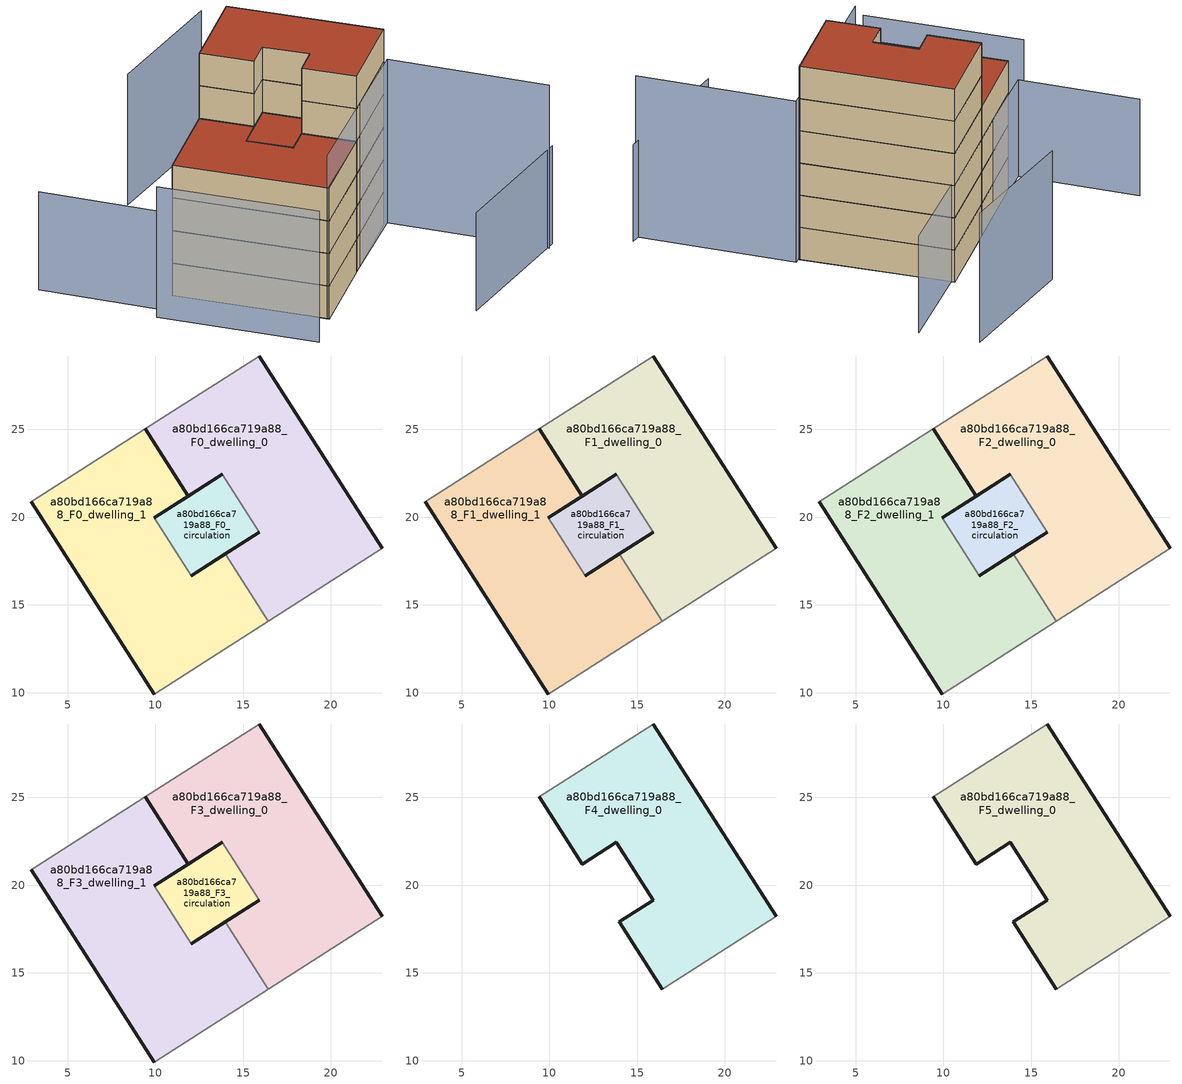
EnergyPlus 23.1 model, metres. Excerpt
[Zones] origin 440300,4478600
a80bd166ca719a88_F0_dwelling_0
 floor ground (EU_floor_Construction): 22.92,18.22 15.91,29.18 9.42,25.03 11.88,21.2 13.83,22.44 15.93,19.15 13.98,17.91 16.44,14.07 z0
 wall outside (EU_wall_Construction): 13.98,17.91 15.93,19.15 / 13.83,22.44 11.88,21.2 9.42,25.03 / 15.91,29.18 22.92,18.22 z0:3
 wall adiabatic (EU_wall_Construction): 22.92,18.22 16.44,14.07 / 9.42,25.03 15.91,29.18 z0:3
 wall to a80bd166ca719a88_F0_dwelling_1 (EU_wall_Construction): 16.44,14.07 13.98,17.91 z0:3
 wall to a80bd166ca719a88_F0_circulation (EU_wall_Construction): 15.93,19.15 13.83,22.44 z0:3
a80bd166ca719a88_F0_dwelling_1
 floor ground (EU_floor_Construction): 16.44,14.07 13.98,17.91 12.04,16.66 9.93,19.95 11.88,21.2 9.42,25.03 2.94,20.88 9.95,9.92 z0
 wall outside (EU_wall_Construction): 12.04,16.66 13.98,17.91 / 9.95,9.92 2.94,20.88 / 9.42,25.03 11.88,21.2 9.93,19.95 z0:3
 wall adiabatic (EU_wall_Construction): 16.44,14.07 9.95,9.92 / 2.94,20.88 9.42,25.03 z0:3
 wall to a80bd166ca719a88_F0_circulation (EU_wall_Construction): 9.93,19.95 12.04,16.66 z0:3
a80bd166ca719a88_F0_circulation
 floor ground (EU_floor_Construction): 15.93,19.15 13.83,22.44 9.93,19.95 12.04,16.66 z0
 wall outside (EU_wall_Construction): 15.93,19.15 12.04,16.66 / 9.93,19.95 13.83,22.44 z0:3
a80bd166ca719a88_F1_dwelling_0
 floor to a80bd166ca719a88_F0_dwelling_0 (EU_floor_Construction): 22.92,18.22 15.91,29.18 9.42,25.03 11.88,21.2 13.82,22.44 15.93,19.15 13.98,17.91 16.44,14.07 z3
 wall outside (EU_wall_Construction): 13.98,17.91 15.93,19.15 / 13.83,22.44 11.88,21.2 9.42,25.03 / 15.91,29.18 22.92,18.22 z3:6
 wall adiabatic (EU_wall_Construction): 22.92,18.22 16.44,14.07 / 9.42,25.03 15.91,29.18 z3:6
 wall to a80bd166ca719a88_F1_dwelling_1 (EU_wall_Construction): 16.44,14.07 13.98,17.91 z3:6
 wall to a80bd166ca719a88_F1_circulation (EU_wall_Construction): 15.93,19.15 13.83,22.44 z3:6
a80bd166ca719a88_F1_dwelling_1
 floor to a80bd166ca719a88_F0_dwelling_1 (EU_floor_Construction): 16.44,14.07 13.98,17.91 12.04,16.66 9.93,19.95 11.88,21.2 9.42,25.03 2.94,20.88 9.95,9.92 z3
 wall outside (EU_wall_Construction): 12.04,16.66 13.98,17.91 / 9.95,9.92 2.94,20.88 / 9.42,25.03 11.88,21.2 9.93,19.95 z3:6
 wall adiabatic (EU_wall_Construction): 16.44,14.07 9.95,9.92 / 2.94,20.88 9.42,25.03 z3:6
 wall to a80bd166ca719a88_F1_circulation (EU_wall_Construction): 9.93,19.95 12.04,16.66 z3:6
a80bd166ca719a88_F1_circulation
 floor to a80bd166ca719a88_F0_circulation (EU_floor_Construction): 15.93,19.15 13.82,22.44 9.93,19.95 12.04,16.66 z3
 wall outside (EU_wall_Construction): 15.93,19.15 12.04,16.66 / 9.93,19.95 13.83,22.44 z3:6
a80bd166ca719a88_F2_dwelling_0
 floor to a80bd166ca719a88_F1_dwelling_0 (EU_floor_Construction): 22.92,18.22 15.91,29.18 9.42,25.03 11.88,21.2 13.82,22.44 15.93,19.15 13.98,17.91 16.44,14.07 z6
 wall outside (EU_wall_Construction): 13.98,17.91 15.93,19.15 / 13.83,22.44 11.88,21.2 9.42,25.03 / 15.91,29.18 22.92,18.22 z6:9
 wall adiabatic (EU_wall_Construction): 22.92,18.22 16.44,14.07 / 9.42,25.03 15.91,29.18 z6:9
 wall to a80bd166ca719a88_F2_dwelling_1 (EU_wall_Construction): 16.44,14.07 13.98,17.91 z6:9
 wall to a80bd166ca719a88_F2_circulation (EU_wall_Construction): 15.93,19.15 13.83,22.44 z6:9
a80bd166ca719a88_F2_dwelling_1
 floor to a80bd166ca719a88_F1_dwelling_1 (EU_floor_Construction): 16.44,14.07 13.98,17.91 12.04,16.66 9.93,19.95 11.88,21.2 9.42,25.03 2.94,20.88 9.95,9.92 z6
 wall outside (EU_wall_Construction): 12.04,16.66 13.98,17.91 / 9.95,9.92 2.94,20.88 / 9.42,25.03 11.88,21.2 9.93,19.95 z6:9
 wall adiabatic (EU_wall_Construction): 16.44,14.07 9.95,9.92 / 2.94,20.88 9.42,25.03 z6:9
 wall to a80bd166ca719a88_F2_circulation (EU_wall_Construction): 9.93,19.95 12.04,16.66 z6:9
a80bd166ca719a88_F2_circulation
 floor to a80bd166ca719a88_F1_circulation (EU_floor_Construction): 15.93,19.15 13.82,22.44 9.93,19.95 12.04,16.66 z6
 wall outside (EU_wall_Construction): 15.93,19.15 12.04,16.66 / 9.93,19.95 13.83,22.44 z6:9
a80bd166ca719a88_F3_dwelling_0
 floor to a80bd166ca719a88_F2_dwelling_0 (EU_floor_Construction): 22.92,18.22 15.91,29.18 9.42,25.03 11.88,21.2 13.82,22.44 15.93,19.15 13.98,17.91 16.44,14.07 z9
 wall outside (EU_wall_Construction): 13.98,17.91 15.93,19.15 / 13.83,22.44 11.88,21.2 9.42,25.03 / 15.91,29.18 22.92,18.22 z9:12
 wall adiabatic (EU_wall_Construction): 22.92,18.22 16.44,14.07 / 9.42,25.03 15.91,29.18 z9:12
 wall to a80bd166ca719a88_F3_dwelling_1 (EU_wall_Construction): 16.44,14.07 13.98,17.91 z9:12
 wall to a80bd166ca719a88_F3_circulation (EU_wall_Construction): 15.93,19.15 13.83,22.44 z9:12
a80bd166ca719a88_F3_dwelling_1
 floor to a80bd166ca719a88_F2_dwelling_1 (EU_floor_Construction): 16.44,14.07 13.98,17.91 12.04,16.66 9.93,19.95 11.88,21.2 9.42,25.03 2.94,20.88 9.95,9.92 z9
 wall outside (EU_wall_Construction): 12.04,16.66 13.98,17.91 / 9.95,9.92 2.94,20.88 / 9.42,25.03 11.88,21.2 9.93,19.95 z9:12
 wall adiabatic (EU_wall_Construction): 16.44,14.07 9.95,9.92 / 2.94,20.88 9.42,25.03 z9:12
 wall to a80bd166ca719a88_F3_circulation (EU_wall_Construction): 9.93,19.95 12.04,16.66 z9:12
 roof outside (EU_roof_Construction): 11.88,21.2 9.93,19.95 12.04,16.66 13.98,17.91 16.44,14.07 9.95,9.92 2.94,20.88 9.42,25.03 z12
a80bd166ca719a88_F3_circulation
 floor to a80bd166ca719a88_F2_circulation (EU_floor_Construction): 15.93,19.15 13.82,22.44 9.93,19.95 12.04,16.66 z9
 wall outside (EU_wall_Construction): 15.93,19.15 12.04,16.66 / 9.93,19.95 13.83,22.44 z9:12
 roof outside (EU_roof_Construction): 13.83,22.44 15.93,19.15 12.04,16.66 9.93,19.95 z12
a80bd166ca719a88_F4_dwelling_0
 floor to a80bd166ca719a88_F3_dwelling_0 (EU_floor_Construction): 22.92,18.22 15.91,29.18 9.42,25.03 11.88,21.2 13.82,22.44 15.93,19.15 13.98,17.91 16.44,14.07 z12
 wall outside (EU_wall_Construction): 16.44,14.07 13.98,17.91 15.93,19.15 13.83,22.44 11.88,21.2 9.42,25.03 / 15.91,29.18 22.92,18.22 z12:15
 wall adiabatic (EU_wall_Construction): 22.92,18.22 16.44,14.07 / 9.42,25.03 15.91,29.18 z12:15
a80bd166ca719a88_F5_dwelling_0
 floor to a80bd166ca719a88_F4_dwelling_0 (EU_floor_Construction): 22.92,18.22 15.91,29.18 9.42,25.03 11.88,21.2 13.82,22.44 15.93,19.15 13.98,17.91 16.44,14.07 z15
 wall outside (EU_wall_Construction): 16.44,14.07 13.98,17.91 15.93,19.15 13.83,22.44 11.88,21.2 9.42,25.03 / 15.91,29.18 22.92,18.22 z15:18
 wall adiabatic (EU_wall_Construction): 22.92,18.22 16.44,14.07 / 9.42,25.03 15.91,29.18 z15:18
 roof outside (EU_roof_Construction): 15.91,29.18 22.92,18.22 16.44,14.07 13.98,17.91 15.93,19.15 13.83,22.44 11.88,21.2 9.42,25.03 z18
shading: 19.58,3.26 31.06,7.21 / 23.35,33.33 0.91,19.8 / 0.91,19.8 -4.38,28.58 z0:9; -0.21,19.14 6.96,7.74 / 20.64,37.64 9.68,33.96 z0:12; 9.83,10.06 23.38,18.33 / 23.38,18.33 30.41,6.81 z0:15
[Building]
EU S2 Campaign: North Axis=0; Terrain=City; Solar Distribution=FullExterior
[Site:Location]
Madrid: Latitude=40.5; Longitude=-3.5; Time Zone=1; Elevation=609
[SizingPeriod:WeatherFileDays]
AnnualSizingPeriod: Begin Month=1; Begin Day of Month=1; End Month=12; End Day of Month=31; Day of Week for Start Day=Monday; Use Weather File Daylight Saving Period=No; Use Weather File Rain and Snow Indicators=No
[MATERIAL]
EU_InternalMass_Material: Roughness=MediumRough; Thickness=0.1; Conductivity=1; Density=1800; Specific Heat=900; Thermal Absorptance=0.9; Solar Absorptance=0.7; Visible Absorptance=0.7
[MATERIAL:NOMASS] Roughness=MediumRough; Thermal Absorptance=0.9; Solar Absorptance=0.7; Visible Absorptance=0.7
Name | Thermal Resistance
EU_wall_NoMass | 1.60022
EU_roof_NoMass | 1.57597
EU_floor_NoMass | 0.470652
[CONSTRUCTION]
EU_wall_Construction: EU_wall_NoMass
EU_roof_Construction: EU_roof_NoMass
EU_floor_Construction: EU_floor_NoMass
EU_InternalMass_Construction: EU_InternalMass_Material
[ZONE] Type=1; Multiplier=1; Ceiling Height=autocalculate; Floor Area=autocalculate; Part of Total Floor Area=Yes
Name | Volume
a80bd166ca719a88_F0_dwelling_0 | 273.517
a80bd166ca719a88_F1_dwelling_0; a80bd166ca719a88_F2_dwelling_0; a80bd166ca719a88_F3_dwelling_0; a80bd166ca719a88_F4_dwelling_0; a80bd166ca719a88_F5_dwelling_0 | 273.516
a80bd166ca719a88_F0_dwelling_1 | 273.496
a80bd166ca719a88_F1_dwelling_1; a80bd166ca719a88_F2_dwelling_1; a80bd166ca719a88_F3_dwelling_1 | 273.495
a80bd166ca719a88_F0_circulation; a80bd166ca719a88_F1_circulation; a80bd166ca719a88_F2_circulation; a80bd166ca719a88_F3_circulation | 54.1003
[INTERNALMASS] Construction=EU_InternalMass_Construction
Name | Zone or ZoneList | Surface Area
a80bd166ca719a88_F0_dwelling_0_EU_InternalMass | a80bd166ca719a88_F0_dwelling_0 | 91.1696
a80bd166ca719a88_F0_dwelling_1_EU_InternalMass | a80bd166ca719a88_F0_dwelling_1 | 91.1696
a80bd166ca719a88_F1_dwelling_0_EU_InternalMass | a80bd166ca719a88_F1_dwelling_0 | 91.1696
a80bd166ca719a88_F1_dwelling_1_EU_InternalMass | a80bd166ca719a88_F1_dwelling_1 | 91.1696
a80bd166ca719a88_F2_dwelling_0_EU_InternalMass | a80bd166ca719a88_F2_dwelling_0 | 91.1696
a80bd166ca719a88_F2_dwelling_1_EU_InternalMass | a80bd166ca719a88_F2_dwelling_1 | 91.1696
a80bd166ca719a88_F3_dwelling_0_EU_InternalMass | a80bd166ca719a88_F3_dwelling_0 | 91.1696
a80bd166ca719a88_F3_dwelling_1_EU_InternalMass | a80bd166ca719a88_F3_dwelling_1 | 91.1696
a80bd166ca719a88_F4_dwelling_0_EU_InternalMass | a80bd166ca719a88_F4_dwelling_0 | 200.693
a80bd166ca719a88_F5_dwelling_0_EU_InternalMass | a80bd166ca719a88_F5_dwelling_0 | 200.693
[OTHEREQUIPMENT] Fuel Type=Electricity; Design Level Calculation Method=Watts/Area; Power per Zone Floor Area=1; Fraction Latent=0; Fraction Radiant=0; Fraction Lost=0; Carbon Dioxide Generation Rate=0; EndUse Subcategory=EU_Step8_InternalGains
Name | Zone or ZoneList or Space or SpaceList | Schedule
EU_Step8_InternalGain_a80bd166ca719a88_F0_dwelling_0_f000 | a80bd166ca719a88_F0_dwelling_0 | EU_Step8_GainSchedule_a80bd166ca719a88_F0_dwelling_0_f000
EU_Step8_InternalGain_a80bd166ca719a88_F0_dwelling_1_f000 | a80bd166ca719a88_F0_dwelling_1 | EU_Step8_GainSchedule_a80bd166ca719a88_F0_dwelling_1_f000
EU_Step8_InternalGain_a80bd166ca719a88_F1_dwelling_0_f000 | a80bd166ca719a88_F1_dwelling_0 | EU_Step8_GainSchedule_a80bd166ca719a88_F1_dwelling_0_f000
EU_Step8_InternalGain_a80bd166ca719a88_F1_dwelling_1_f000 | a80bd166ca719a88_F1_dwelling_1 | EU_Step8_GainSchedule_a80bd166ca719a88_F1_dwelling_1_f000
EU_Step8_InternalGain_a80bd166ca719a88_F2_dwelling_0_f000 | a80bd166ca719a88_F2_dwelling_0 | EU_Step8_GainSchedule_a80bd166ca719a88_F2_dwelling_0_f000
EU_Step8_InternalGain_a80bd166ca719a88_F2_dwelling_1_f000 | a80bd166ca719a88_F2_dwelling_1 | EU_Step8_GainSchedule_a80bd166ca719a88_F2_dwelling_1_f000
EU_Step8_InternalGain_a80bd166ca719a88_F3_dwelling_0_f000 | a80bd166ca719a88_F3_dwelling_0 | EU_Step8_GainSchedule_a80bd166ca719a88_F3_dwelling_0_f000
EU_Step8_InternalGain_a80bd166ca719a88_F3_dwelling_1_f000 | a80bd166ca719a88_F3_dwelling_1 | EU_Step8_GainSchedule_a80bd166ca719a88_F3_dwelling_1_f000
EU_Step8_InternalGain_a80bd166ca719a88_F4_dwelling_0_f000 | a80bd166ca719a88_F4_dwelling_0 | EU_Step8_GainSchedule_a80bd166ca719a88_F4_dwelling_0_f000
EU_Step8_InternalGain_a80bd166ca719a88_F5_dwelling_0_f000 | a80bd166ca719a88_F5_dwelling_0 | EU_Step8_GainSchedule_a80bd166ca719a88_F5_dwelling_0_f000
[ZONEINFILTRATION:DESIGNFLOWRATE] Schedule=EU_AlwaysOn; Design Flow Rate Calculation Method=Flow/Area; Flow Rate per Floor Area=0.0005; Constant Term Coefficient=1; Temperature Term Coefficient=0; Velocity Term Coefficient=0; Velocity Squared Term Coefficient=0
Name | Zone or ZoneList or Space or SpaceList
EU_Circulation_Infiltration_a80bd166ca719a88_F0_circulation | a80bd166ca719a88_F0_circulation
EU_Circulation_Infiltration_a80bd166ca719a88_F1_circulation | a80bd166ca719a88_F1_circulation
EU_Circulation_Infiltration_a80bd166ca719a88_F2_circulation | a80bd166ca719a88_F2_circulation
EU_Circulation_Infiltration_a80bd166ca719a88_F3_circulation | a80bd166ca719a88_F3_circulation
[ZONEVENTILATION:DESIGNFLOWRATE] Schedule=EU_AlwaysOn; Design Flow Rate Calculation Method=AirChanges/Hour; Air Changes per Hour=0.480704; Ventilation Type=Natural; Fan Pressure Rise=0; Fan Total Efficiency=1; Constant Term Coefficient=1; Temperature Term Coefficient=0; Velocity Term Coefficient=0; Velocity Squared Term Coefficient=0; Minimum Indoor Temperature=-100; Maximum Indoor Temperature=100; Delta Temperature=-100; Minimum Outdoor Temperature=-100; Maximum Outdoor Temperature=100; Maximum Wind Speed=40
Name | Zone or ZoneList or Space or SpaceList
EU_ConstantAir_a80bd166ca719a88_F0_dwelling_0 | a80bd166ca719a88_F0_dwelling_0
EU_ConstantAir_a80bd166ca719a88_F0_dwelling_1 | a80bd166ca719a88_F0_dwelling_1
EU_ConstantAir_a80bd166ca719a88_F1_dwelling_0 | a80bd166ca719a88_F1_dwelling_0
EU_ConstantAir_a80bd166ca719a88_F1_dwelling_1 | a80bd166ca719a88_F1_dwelling_1
EU_ConstantAir_a80bd166ca719a88_F2_dwelling_0 | a80bd166ca719a88_F2_dwelling_0
EU_ConstantAir_a80bd166ca719a88_F2_dwelling_1 | a80bd166ca719a88_F2_dwelling_1
EU_ConstantAir_a80bd166ca719a88_F3_dwelling_0 | a80bd166ca719a88_F3_dwelling_0
EU_ConstantAir_a80bd166ca719a88_F3_dwelling_1 | a80bd166ca719a88_F3_dwelling_1
EU_ConstantAir_a80bd166ca719a88_F4_dwelling_0 | a80bd166ca719a88_F4_dwelling_0
EU_ConstantAir_a80bd166ca719a88_F5_dwelling_0 | a80bd166ca719a88_F5_dwelling_0
[HVACTEMPLATE:THERMOSTAT] Constant Heating Setpoint=20; Constant Cooling Setpoint=50
EU_HeatOnly_a80bd166ca719a88_F0_dwelling_0; EU_HeatOnly_a80bd166ca719a88_F0_dwelling_1; EU_HeatOnly_a80bd166ca719a88_F1_dwelling_0; EU_HeatOnly_a80bd166ca719a88_F1_dwelling_1; EU_HeatOnly_a80bd166ca719a88_F2_dwelling_0; EU_HeatOnly_a80bd166ca719a88_F2_dwelling_1; EU_HeatOnly_a80bd166ca719a88_F3_dwelling_0; EU_HeatOnly_a80bd166ca719a88_F3_dwelling_1; EU_HeatOnly_a80bd166ca719a88_F4_dwelling_0; EU_HeatOnly_a80bd166ca719a88_F5_dwelling_0
[HVACTEMPLATE:ZONE:IDEALLOADSAIRSYSTEM] System Availability Schedule=EU_AlwaysOn; Maximum Heating Supply Air Temperature=50; Minimum Cooling Supply Air Temperature=13; Maximum Heating Supply Air Humidity Ratio=0.0156; Minimum Cooling Supply Air Humidity Ratio=0.0077; Heating Limit=NoLimit; Cooling Limit=NoLimit; Heating Availability Schedule=EU_AlwaysOn; Cooling Availability Schedule=EU_CoolingOff; Dehumidification Control Type=ConstantSensibleHeatRatio; Cooling Sensible Heat Ratio=0.7; Dehumidification Setpoint=60; Humidification Control Type=None; Humidification Setpoint=30; Outdoor Air Method=None; Outdoor Air Flow Rate per Person=0.00944; Outdoor Air Flow Rate per Zone Floor Area=0; Outdoor Air Flow Rate per Zone=0; Demand Controlled Ventilation Type=None; Outdoor Air Economizer Type=NoEconomizer; Heat Recovery Type=None; Sensible Heat Recovery Effectiveness=0.7; Latent Heat Recovery Effectiveness=0.65
Name | Template Thermostat
a80bd166ca719a88_F0_dwelling_0 | EU_HeatOnly_a80bd166ca719a88_F0_dwelling_0
a80bd166ca719a88_F0_dwelling_1 | EU_HeatOnly_a80bd166ca719a88_F0_dwelling_1
a80bd166ca719a88_F1_dwelling_0 | EU_HeatOnly_a80bd166ca719a88_F1_dwelling_0
a80bd166ca719a88_F1_dwelling_1 | EU_HeatOnly_a80bd166ca719a88_F1_dwelling_1
a80bd166ca719a88_F2_dwelling_0 | EU_HeatOnly_a80bd166ca719a88_F2_dwelling_0
a80bd166ca719a88_F2_dwelling_1 | EU_HeatOnly_a80bd166ca719a88_F2_dwelling_1
a80bd166ca719a88_F3_dwelling_0 | EU_HeatOnly_a80bd166ca719a88_F3_dwelling_0
a80bd166ca719a88_F3_dwelling_1 | EU_HeatOnly_a80bd166ca719a88_F3_dwelling_1
a80bd166ca719a88_F4_dwelling_0 | EU_HeatOnly_a80bd166ca719a88_F4_dwelling_0
a80bd166ca719a88_F5_dwelling_0 | EU_HeatOnly_a80bd166ca719a88_F5_dwelling_0
[SIZING:ZONE] Zone Cooling Design Supply Air Temperature Input Method=SupplyAirTemperature; Zone Cooling Design Supply Air Temperature=13; Zone Heating Design Supply Air Temperature Input Method=SupplyAirTemperature; Zone Heating Design Supply Air Temperature=50; Zone Cooling Design Supply Air Humidity Ratio=0.008; Zone Heating Design Supply Air Humidity Ratio=0.008; Cooling Design Air Flow Method=DesignDay; Cooling Design Air Flow Rate=0; Cooling Minimum Air Flow per Zone Floor Area=0.000762; Cooling Minimum Air Flow=0; Cooling Minimum Air Flow Fraction=0.2; Heating Design Air Flow Method=DesignDay; Heating Design Air Flow Rate=0; Heating Maximum Air Flow per Zone Floor Area=0.002032; Heating Maximum Air Flow=0.141576; Heating Maximum Air Flow Fraction=0.3; Account for Dedicated Outdoor Air System=No; Dedicated Outdoor Air System Control Strategy=NeutralSupplyAir; Dedicated Outdoor Air Low Setpoint Temperature for Design=autosize; Dedicated Outdoor Air High Setpoint Temperature for Design=autosize; Zone Load Sizing Method=Sensible Load Only No Latent Load; Zone Latent Cooling Design Supply Air Humidity Ratio Input Method=HumidityRatioDifference; Zone Cooling Design Supply Air Humidity Ratio Difference=0.005; Zone Latent Heating Design Supply Air Humidity Ratio Input Method=HumidityRatioDifference; Zone Humidification Design Supply Air Humidity Ratio Difference=0.005
a80bd166ca719a88_F0_dwelling_0; a80bd166ca719a88_F0_dwelling_1; a80bd166ca719a88_F1_dwelling_0; a80bd166ca719a88_F1_dwelling_1; a80bd166ca719a88_F2_dwelling_0; a80bd166ca719a88_F2_dwelling_1; a80bd166ca719a88_F3_dwelling_0; a80bd166ca719a88_F3_dwelling_1; a80bd166ca719a88_F4_dwelling_0; a80bd166ca719a88_F5_dwelling_0
[SCHEDULE:CONSTANT]
Name | Hourly Value
EU_AlwaysOn | 1
EU_CoolingOff | 0
[SCHEDULE:FILE] Column Number=1; Rows to Skip at Top=0; Number of Hours of Data=8760; Column Separator=Comma; Interpolate to Timestep=No; Minutes per Item=60; Adjust Schedule for Daylight Savings=Yes
Name | File
EU_Step8_GainSchedule_a80bd166ca719a88_F0_dwelling_0_f000 | ../../schedules/a80bd166ca719a88/a80bd166ca719a88_F0_dwelling_0_f000_gain.csv
EU_Step8_GainSchedule_a80bd166ca719a88_F0_dwelling_1_f000 | ../../schedules/a80bd166ca719a88/a80bd166ca719a88_F0_dwelling_1_f000_gain.csv
EU_Step8_GainSchedule_a80bd166ca719a88_F1_dwelling_0_f000 | ../../schedules/a80bd166ca719a88/a80bd166ca719a88_F1_dwelling_0_f000_gain.csv
EU_Step8_GainSchedule_a80bd166ca719a88_F1_dwelling_1_f000 | ../../schedules/a80bd166ca719a88/a80bd166ca719a88_F1_dwelling_1_f000_gain.csv
EU_Step8_GainSchedule_a80bd166ca719a88_F2_dwelling_0_f000 | ../../schedules/a80bd166ca719a88/a80bd166ca719a88_F2_dwelling_0_f000_gain.csv
EU_Step8_GainSchedule_a80bd166ca719a88_F2_dwelling_1_f000 | ../../schedules/a80bd166ca719a88/a80bd166ca719a88_F2_dwelling_1_f000_gain.csv
EU_Step8_GainSchedule_a80bd166ca719a88_F3_dwelling_0_f000 | ../../schedules/a80bd166ca719a88/a80bd166ca719a88_F3_dwelling_0_f000_gain.csv
EU_Step8_GainSchedule_a80bd166ca719a88_F3_dwelling_1_f000 | ../../schedules/a80bd166ca719a88/a80bd166ca719a88_F3_dwelling_1_f000_gain.csv
EU_Step8_GainSchedule_a80bd166ca719a88_F4_dwelling_0_f000 | ../../schedules/a80bd166ca719a88/a80bd166ca719a88_F4_dwelling_0_f000_gain.csv
EU_Step8_GainSchedule_a80bd166ca719a88_F5_dwelling_0_f000 | ../../schedules/a80bd166ca719a88/a80bd166ca719a88_F5_dwelling_0_f000_gain.csv
